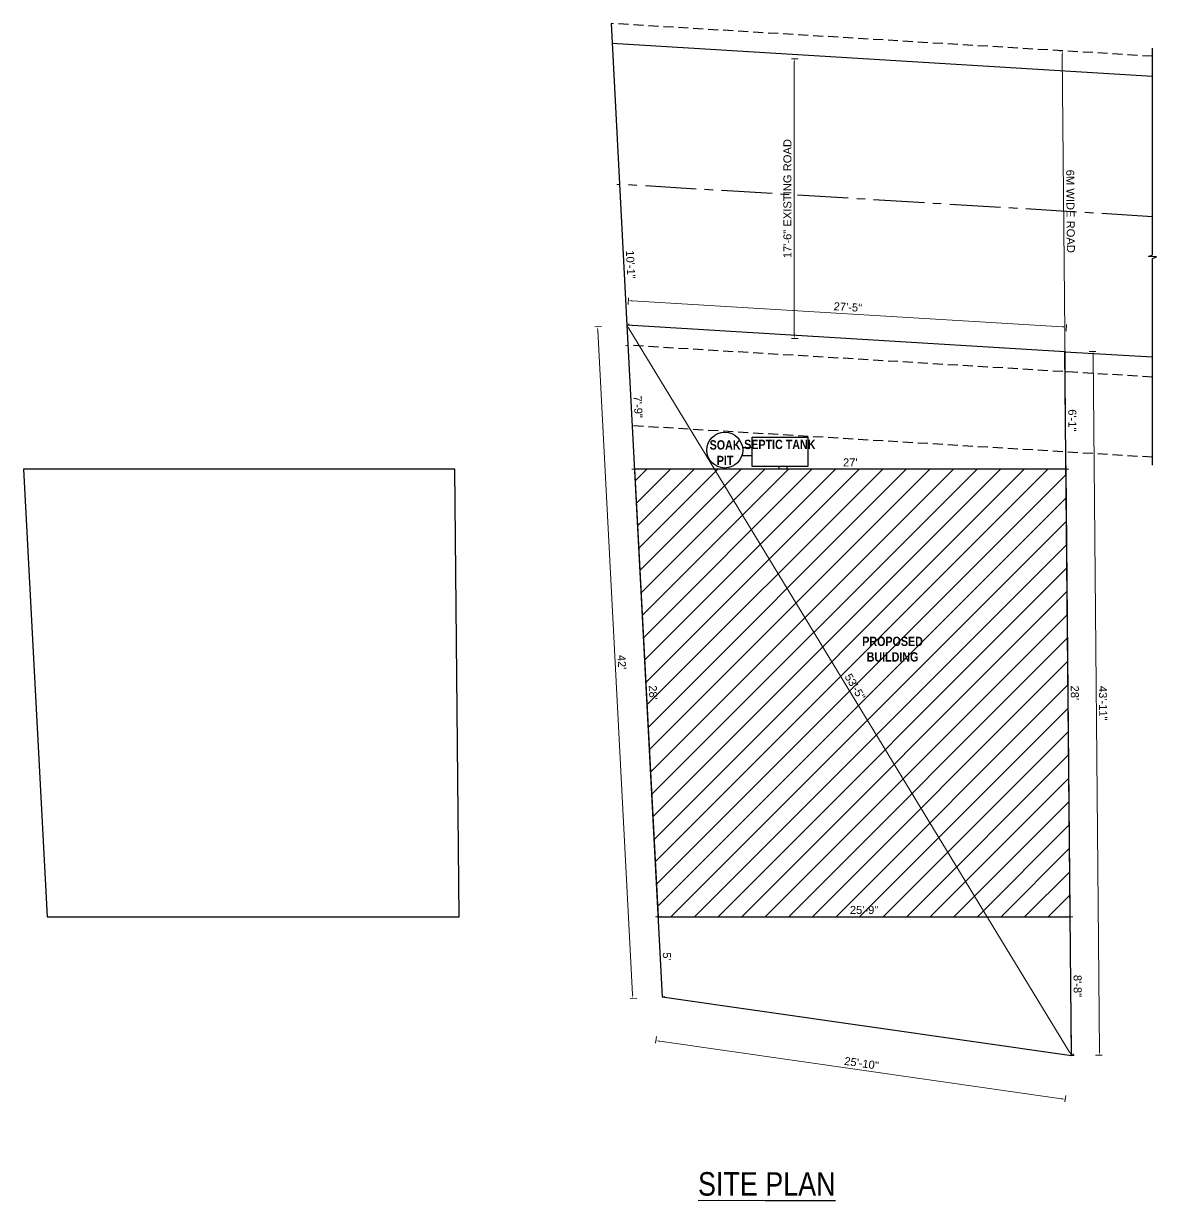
# Model space of a CAD drawing. Header units: inches. Extents: x 380359 to 404964, y -48881 to -44155.
# Drawn here: x 394099 to 394948, y -46191 to -45309 of the extents above; entities that cross this region are included whole.
import ezdxf

# ---------------------------------------------------------------- set-up
doc = ezdxf.new("R2010")
doc.units = ezdxf.units.IN
doc.header["$LTSCALE"] = 2
doc.header["$MEASUREMENT"] = 0
doc.header["$PDMODE"] = 34
doc.linetypes.add('CENTER2', pattern=[28.575, 19.05, -3.175, 3.175, -3.175])
doc.linetypes.add('DASHED2', pattern=[0.375, 0.25, -0.125])
doc.layers.get('0').update_dxf_attribs({"linetype": 'CONTINUOUS'})
doc.layers.get('DEFPOINTS').update_dxf_attribs({"color": 141, "linetype": 'CONTINUOUS'})
for name, color, linetype, lineweight in [('door', 20, 'CONTINUOUS', 35), ('steps', 253, 'CONTINUOUS', 20), ('WALL - A', 1, 'CONTINUOUS', 40)]:
    doc.layers.add(name, color=color, linetype=linetype, lineweight=lineweight)
doc.layers.add('plan wall', color=7, linetype='CONTINUOUS')
doc.styles.add('Lettring Text', font='arial.ttf')
doc.styles.get("Standard").update_dxf_attribs({"font": 'ARIALN.TTF'})
doc.dimstyles.new('Copy of Standard', dxfattribs={"dimtxt": 6, "dimasz": 2.875, "dimexe": 2, "dimexo": 4, "dimgap": 2, "dimtad": 1, "dimdec": 0, "dimrnd": 1, "dimzin": 0, "dimdsep": 46, "dimlunit": 4, "dimtxsty": 'Lettring Text', "dimcen": 0.1, "dimclrd": 7, "dimclre": 7, "dimclrt": 7, "dimazin": 0, "dimtfac": 0.645, "dimtdec": 0, "dimtmove": 1, "dimatfit": 0, "dimfxl": 3, "dimfxlon": 1, "dimtfillclr": 256, "dimtolj": 1, "dimtzin": 0, "dimlwd": -1, "dimlwe": -1, "dimarcsym": 2})

# ---------------------------------------------------------------- blocks, each defined once
blk = doc.blocks.new('*D519')
at = {"layer": 'DEFPOINTS', "color": 0, "ltscale": 0.5, "transparency": 16777216}
for p in [(394551.11, -45535.38), (394551.11, -45535.38), (394884.4, -46082.7)]:
    blk.add_point(p, dxfattribs=at)
at = {"layer": 'steps', "color": 7, "ltscale": 0.5, "transparency": 16777216}
for p, q in [((394551.11, -45535.38), (394552.82, -45534.34)), ((394882.9, -46080.24), (394552.61, -45537.84)), ((394884.4, -46082.7), (394886.11, -46081.65))]:
    blk.add_line(p, q, dxfattribs=at)
for points in [[(394553.02, -45537.59), (394552.2, -45538.09), (394551.11, -45535.38)], [(394883.31, -46079.99), (394882.49, -46080.49), (394884.4, -46082.7)]]:
    blk.add_solid(points, dxfattribs=at)
at = {"layer": 'steps', "color": 7, "ltscale": 0.5, "transparency": 16777216, "insert": (394722.08, -45806.41), "char_height": 6, "attachment_point": 5, "rotation": 301.33932, "style": 'Lettring Text'}
blk.add_mtext('\\A1;53\'-5"', dxfattribs=at)
blk = doc.blocks.new('*D520')
at = {"layer": 'DEFPOINTS', "color": 0, "ltscale": 0.5, "transparency": 16777216}
for p in [(394577.56, -46038.69), (394884.4, -46082.7), (394879.67, -46115.65)]:
    blk.add_point(p, dxfattribs=at)
at = {"layer": 'steps', "color": 7, "ltscale": 0.5, "transparency": 16777216}
for p, q in [((394573.26, -46068.67), (394572.55, -46073.62)), ((394575.68, -46072.05), (394876.83, -46115.24)), ((394880.1, -46112.68), (394879.39, -46117.63))]:
    blk.add_line(p, q, dxfattribs=at)
for points in [[(394575.75, -46071.57), (394575.61, -46072.52), (394572.84, -46071.64)], [(394876.89, -46114.76), (394876.76, -46115.71), (394879.67, -46115.65)]]:
    blk.add_solid(points, dxfattribs=at)
at = {"layer": 'steps', "color": 7, "ltscale": 0.5, "transparency": 16777216, "insert": (394726.97, -46088.63), "char_height": 6, "attachment_point": 5, "rotation": 351.83865, "style": 'Lettring Text'}
blk.add_mtext('\\A1;25\'-10"', dxfattribs=at)
blk = doc.blocks.new('*D521')
at = {"layer": 'DEFPOINTS', "color": 0, "ltscale": 0.5, "transparency": 16777216}
for p in [(394551.11, -45535.38), (394555.49, -46039.85), (394577.56, -46038.69)]:
    blk.add_point(p, dxfattribs=at)
at = {"layer": 'steps', "color": 7, "ltscale": 0.5, "transparency": 16777216}
for p, q in [((394532.04, -45536.39), (394527.04, -45536.65)), ((394529.19, -45539.42), (394555.34, -46036.98)), ((394558.48, -46039.69), (394553.49, -46039.96))]:
    blk.add_line(p, q, dxfattribs=at)
for points in [[(394529.67, -45539.39), (394528.71, -45539.44), (394529.04, -45536.54)], [(394555.81, -46036.95), (394554.86, -46037), (394555.49, -46039.85)]]:
    blk.add_solid(points, dxfattribs=at)
at = {"layer": 'steps', "color": 7, "ltscale": 0.5, "transparency": 16777216, "insert": (394547.27, -45787.93), "char_height": 6, "attachment_point": 5, "rotation": 273.00802, "style": 'Lettring Text'}
blk.add_mtext("\\A1;42'", dxfattribs=at)
blk = doc.blocks.new('*D522')
at = {"layer": 'DEFPOINTS', "color": 0, "ltscale": 0.5, "transparency": 16777216}
for p in [(394879.51, -45555.24), (394900.55, -45555.04), (394884.4, -46082.7)]:
    blk.add_point(p, dxfattribs=at)
at = {"layer": 'steps', "color": 7, "ltscale": 0.5, "transparency": 16777216}
for p, q in [((394897.55, -45555.07), (394902.55, -45555.03)), ((394905.41, -46079.63), (394900.58, -45557.92)), ((394902.44, -46082.53), (394907.44, -46082.48))]:
    blk.add_line(p, q, dxfattribs=at)
for points in [[(394901.06, -45557.92), (394900.1, -45557.92), (394900.55, -45555.04)], [(394905.89, -46079.62), (394904.93, -46079.63), (394905.44, -46082.5)]]:
    blk.add_solid(points, dxfattribs=at)
at = {"layer": 'steps', "color": 7, "ltscale": 0.5, "transparency": 16777216, "insert": (394908.06, -45818.73), "char_height": 6, "attachment_point": 5, "rotation": 270.53052, "style": 'Lettring Text'}
blk.add_mtext('\\A1;43\'-11"', dxfattribs=at)
blk = doc.blocks.new('*D523')
at = {"layer": 'DEFPOINTS', "color": 0, "ltscale": 0.5, "transparency": 16777216}
for p in [(394552.23, -45516.91), (394551.11, -45535.38), (394879.51, -45555.24)]:
    blk.add_point(p, dxfattribs=at)
at = {"layer": 'steps', "color": 7, "ltscale": 0.5, "transparency": 16777216}
for p, q in [((394552.05, -45519.91), (394552.35, -45514.92)), ((394877.76, -45536.6), (394555.1, -45517.09)), ((394880.45, -45539.76), (394880.75, -45534.77))]:
    blk.add_line(p, q, dxfattribs=at)
for points in [[(394555.13, -45516.61), (394555.07, -45517.57), (394552.23, -45516.91)], [(394877.79, -45536.12), (394877.73, -45537.07), (394880.63, -45536.77)]]:
    blk.add_solid(points, dxfattribs=at)
at = {"layer": 'steps', "color": 7, "ltscale": 0.5, "transparency": 16777216, "insert": (394716.74, -45521.79), "char_height": 6, "attachment_point": 5, "rotation": 356.54016, "style": 'Lettring Text'}
blk.add_mtext('\\A1;27\'-5"', dxfattribs=at)
blk = doc.blocks.new('*D524')
at = {"layer": 'DEFPOINTS', "color": 0, "ltscale": 0.5, "transparency": 16777216}
for p in [(394556.78, -45643.24), (394556.78, -45643.24), (394880.31, -45643.24)]:
    blk.add_point(p, dxfattribs=at)
at = {"layer": 'steps', "color": 7, "ltscale": 0.5, "transparency": 16777216}
for p, q in [((394556.78, -45643.24), (394556.78, -45641.24)), ((394877.44, -45643.24), (394559.66, -45643.24)), ((394880.31, -45643.24), (394880.31, -45641.24))]:
    blk.add_line(p, q, dxfattribs=at)
for points in [[(394559.66, -45642.76), (394559.66, -45643.72), (394556.78, -45643.24)], [(394877.44, -45642.76), (394877.44, -45643.72), (394880.31, -45643.24)]]:
    blk.add_solid(points, dxfattribs=at)
at = {"layer": 'steps', "color": 7, "ltscale": 0.5, "transparency": 16777216, "insert": (394718.55, -45638.22), "char_height": 6, "attachment_point": 5, "style": 'Lettring Text'}
blk.add_mtext("\\A1;27'", dxfattribs=at)
blk = doc.blocks.new('*D525')
at = {"layer": 'DEFPOINTS', "color": 0, "ltscale": 0.5, "transparency": 16777216}
for p in [(394574.44, -45978.77), (394883.35, -45978.77), (394883.35, -45978.77)]:
    blk.add_point(p, dxfattribs=at)
at = {"layer": 'steps', "color": 7, "ltscale": 0.5, "transparency": 16777216}
for p, q in [((394574.44, -45978.77), (394574.44, -45976.77)), ((394577.31, -45978.77), (394880.47, -45978.77)), ((394883.35, -45978.77), (394883.35, -45976.77))]:
    blk.add_line(p, q, dxfattribs=at)
for points in [[(394577.31, -45978.29), (394577.31, -45979.25), (394574.44, -45978.77)], [(394880.47, -45978.29), (394880.47, -45979.25), (394883.35, -45978.77)]]:
    blk.add_solid(points, dxfattribs=at)
at = {"layer": 'steps', "color": 7, "ltscale": 0.5, "transparency": 16777216, "insert": (394728.89, -45973.71), "char_height": 6, "attachment_point": 5, "style": 'Lettring Text'}
blk.add_mtext('\\A1;25\'-9"', dxfattribs=at)
blk = doc.blocks.new('*D527')
at = {"layer": 'DEFPOINTS', "color": 0, "ltscale": 0.5, "transparency": 16777216}
for p in [(394556.78, -45643.24), (394574.41, -45978.77), (394574.41, -45978.77)]:
    blk.add_point(p, dxfattribs=at)
at = {"layer": 'steps', "color": 7, "ltscale": 0.5, "transparency": 16777216}
for p, q in [((394556.78, -45643.24), (394554.78, -45643.34)), ((394556.93, -45646.11), (394574.26, -45975.9)), ((394574.41, -45978.77), (394572.42, -45978.88))]:
    blk.add_line(p, q, dxfattribs=at)
for points in [[(394557.41, -45646.08), (394556.45, -45646.13), (394556.78, -45643.24)], [(394574.74, -45975.88), (394573.78, -45975.93), (394574.41, -45978.77)]]:
    blk.add_solid(points, dxfattribs=at)
at = {"layer": 'steps', "color": 7, "ltscale": 0.5, "transparency": 16777216, "insert": (394570.65, -45810.74), "char_height": 6, "attachment_point": 5, "rotation": 273.00802, "style": 'Lettring Text'}
blk.add_mtext("\\A1;28'", dxfattribs=at)
blk = doc.blocks.new('*D528')
at = {"layer": 'DEFPOINTS', "color": 0, "ltscale": 0.5, "transparency": 16777216}
for p in [(394880.31, -45643.24), (394880.31, -45643.24), (394883.35, -45978.77)]:
    blk.add_point(p, dxfattribs=at)
at = {"layer": 'steps', "color": 7, "ltscale": 0.5, "transparency": 16777216}
for p, q in [((394880.31, -45643.24), (394882.31, -45643.22)), ((394883.32, -45975.9), (394880.34, -45646.11)), ((394883.35, -45978.77), (394885.34, -45978.75))]:
    blk.add_line(p, q, dxfattribs=at)
for points in [[(394880.82, -45646.11), (394879.86, -45646.12), (394880.31, -45643.24)], [(394883.8, -45975.89), (394882.84, -45975.9), (394883.35, -45978.77)]]:
    blk.add_solid(points, dxfattribs=at)
at = {"layer": 'steps', "color": 7, "ltscale": 0.5, "transparency": 16777216, "insert": (394886.89, -45810.96), "char_height": 6, "attachment_point": 5, "rotation": 270.51822, "style": 'Lettring Text'}
blk.add_mtext("\\A1;28'", dxfattribs=at)
blk = doc.blocks.new('*D529')
at = {"layer": 'DEFPOINTS', "color": 0, "ltscale": 0.5, "transparency": 16777216}
for p in [(394879.65, -45570.28), (394879.65, -45570.28), (394880.31, -45643.24)]:
    blk.add_point(p, dxfattribs=at)
at = {"layer": 'steps', "color": 7, "ltscale": 0.5, "transparency": 16777216}
for p, q in [((394879.65, -45570.28), (394881.65, -45570.26)), ((394880.28, -45640.36), (394879.68, -45573.15)), ((394880.31, -45643.24), (394882.31, -45643.22))]:
    blk.add_line(p, q, dxfattribs=at)
for points in [[(394880.16, -45573.15), (394879.2, -45573.15), (394879.65, -45570.28)], [(394880.76, -45640.36), (394879.81, -45640.37), (394880.31, -45643.24)]]:
    blk.add_solid(points, dxfattribs=at)
at = {"layer": 'steps', "color": 7, "ltscale": 0.5, "transparency": 16777216, "insert": (394885.04, -45606.71), "char_height": 6, "attachment_point": 5, "rotation": 270.51822, "style": 'Lettring Text'}
blk.add_mtext('\\A1;6\'-1"', dxfattribs=at)
blk = doc.blocks.new('*D530')
at = {"layer": 'DEFPOINTS', "color": 0, "ltscale": 0.5, "transparency": 16777216}
for p in [(394877.48, -45329.82), (394879.13, -45329.81), (394879.65, -45570.28)]:
    blk.add_point(p, dxfattribs=at)
at = {"layer": 'steps', "color": 7, "ltscale": 0.5, "transparency": 16777216}
for p, q in [((394877.48, -45329.82), (394875.48, -45329.84)), ((394879.62, -45567.4), (394877.5, -45332.7)), ((394879.65, -45570.28), (394881.65, -45570.26))]:
    blk.add_line(p, q, dxfattribs=at)
for points in [[(394877.98, -45332.69), (394877.02, -45332.7), (394877.48, -45329.82)], [(394880.1, -45567.4), (394879.15, -45567.4), (394879.65, -45570.28)]]:
    blk.add_solid(points, dxfattribs=at)
at = {"layer": 'steps', "color": 7, "ltscale": 0.5, "transparency": 16777216, "insert": (394883.67, -45450), "char_height": 6, "attachment_point": 5, "rotation": 270.51822, "style": 'Lettring Text'}
blk.add_mtext('\\A1;6M WIDE ROAD', dxfattribs=at)
blk = doc.blocks.new('*D531')
at = {"layer": 'DEFPOINTS', "color": 0, "ltscale": 0.5, "transparency": 16777216}
for p in [(394883.35, -45978.77), (394884.4, -46082.7), (394884.4, -46082.7)]:
    blk.add_point(p, dxfattribs=at)
at = {"layer": 'steps', "color": 7, "ltscale": 0.5, "transparency": 16777216}
for p, q in [((394883.46, -45978.77), (394885.46, -45978.75)), ((394883.48, -45981.65), (394884.37, -46079.82)), ((394884.4, -46082.7), (394886.4, -46082.68))]:
    blk.add_line(p, q, dxfattribs=at)
for points in [[(394883.96, -45981.64), (394883.01, -45981.65), (394883.46, -45978.77)], [(394884.85, -46079.82), (394883.89, -46079.82), (394884.4, -46082.7)]]:
    blk.add_solid(points, dxfattribs=at)
at = {"layer": 'steps', "color": 7, "ltscale": 0.5, "transparency": 16777216, "insert": (394888.99, -46030.69), "char_height": 6, "attachment_point": 5, "rotation": 270.51822, "style": 'Lettring Text'}
blk.add_mtext('\\A1;8\'-8"', dxfattribs=at)
blk = doc.blocks.new('*D532')
at = {"layer": 'DEFPOINTS', "color": 0, "ltscale": 0.5, "transparency": 16777216}
for p in [(394574.41, -45978.77), (394577.56, -46038.69), (394577.56, -46038.69)]:
    blk.add_point(p, dxfattribs=at)
at = {"layer": 'steps', "color": 7, "ltscale": 0.5, "transparency": 16777216}
for p, q in [((394574.41, -45978.77), (394572.42, -45978.88)), ((394574.56, -45981.64), (394577.41, -46035.82)), ((394577.56, -46038.69), (394579.56, -46038.59))]:
    blk.add_line(p, q, dxfattribs=at)
for points in [[(394575.04, -45981.62), (394574.09, -45981.67), (394574.41, -45978.77)], [(394577.89, -46035.79), (394576.93, -46035.84), (394577.56, -46038.69)]]:
    blk.add_solid(points, dxfattribs=at)
at = {"layer": 'steps', "color": 7, "ltscale": 0.5, "transparency": 16777216, "insert": (394581.03, -46008.47), "char_height": 6, "attachment_point": 5, "rotation": 273.00802, "style": 'Lettring Text'}
blk.add_mtext("\\A1;5'", dxfattribs=at)
blk = doc.blocks.new('*D533')
at = {"layer": 'DEFPOINTS', "color": 0, "ltscale": 0.5, "transparency": 16777216}
for p in [(394551.91, -45550.46), (394551.91, -45550.46), (394556.78, -45643.24)]:
    blk.add_point(p, dxfattribs=at)
at = {"layer": 'steps', "color": 7, "ltscale": 0.5, "transparency": 16777216}
for p, q in [((394551.91, -45550.46), (394549.91, -45550.57)), ((394556.63, -45640.37), (394552.06, -45553.33)), ((394556.78, -45643.24), (394554.78, -45643.34))]:
    blk.add_line(p, q, dxfattribs=at)
for points in [[(394552.54, -45553.31), (394551.58, -45553.36), (394551.91, -45550.46)], [(394557.11, -45640.34), (394556.15, -45640.39), (394556.78, -45643.24)]]:
    blk.add_solid(points, dxfattribs=at)
at = {"layer": 'steps', "color": 7, "ltscale": 0.5, "transparency": 16777216, "insert": (394559.4, -45596.58), "char_height": 6, "attachment_point": 5, "rotation": 273.00802, "style": 'Lettring Text'}
blk.add_mtext('\\A1;7\'-9"', dxfattribs=at)
blk = doc.blocks.new('*D534')
at = {"layer": 'DEFPOINTS', "color": 0, "ltscale": 0.5, "transparency": 16777216}
for p in [(394545.57, -45429.86), (394545.57, -45429.86), (394551.91, -45550.46)]:
    blk.add_point(p, dxfattribs=at)
at = {"layer": 'steps', "color": 7, "ltscale": 0.5, "transparency": 16777216}
for p, q in [((394545.57, -45429.86), (394543.57, -45429.96)), ((394551.76, -45547.59), (394545.72, -45432.73)), ((394551.91, -45550.46), (394549.91, -45550.57))]:
    blk.add_line(p, q, dxfattribs=at)
for points in [[(394546.2, -45432.7), (394545.24, -45432.75), (394545.57, -45429.86)], [(394552.23, -45547.56), (394551.28, -45547.61), (394551.91, -45550.46)]]:
    blk.add_solid(points, dxfattribs=at)
at = {"layer": 'steps', "color": 7, "ltscale": 0.5, "transparency": 16777216, "insert": (394553.79, -45489.89), "char_height": 6, "attachment_point": 5, "rotation": 273.00802, "style": 'Lettring Text'}
blk.add_mtext('\\A1;10\'-1"', dxfattribs=at)
blk = doc.blocks.new('*D535')
at = {"layer": 'DEFPOINTS', "color": 0, "ltscale": 0.5, "transparency": 16777216}
for p in [(394676.53, -45335.7), (394727.99, -45335.7), (394715.31, -45545.31)]:
    blk.add_point(p, dxfattribs=at)
at = {"layer": 'steps', "color": 7, "ltscale": 0.5, "transparency": 16777216}
for p, q in [((394679.53, -45335.7), (394674.53, -45335.7)), ((394676.53, -45542.44), (394676.53, -45338.57)), ((394679.53, -45545.31), (394674.53, -45545.31))]:
    blk.add_line(p, q, dxfattribs=at)
for points in [[(394676.05, -45338.57), (394677.01, -45338.57), (394676.53, -45335.7)], [(394676.05, -45542.44), (394677.01, -45542.44), (394676.53, -45545.31)]]:
    blk.add_solid(points, dxfattribs=at)
at = {"layer": 'steps', "color": 7, "ltscale": 0.5, "transparency": 16777216, "insert": (394671.42, -45440.5), "char_height": 6, "attachment_point": 5, "rotation": 90, "style": 'Lettring Text'}
blk.add_mtext('\\A1;17\'-6" EXISTING ROAD', dxfattribs=at)

msp = doc.modelspace()

# ---------------------------------------------------------------- hatches: boundary and pattern name
at = {"layer": 'door', "ltscale": 0.5}
h = msp.add_hatch(dxfattribs=at)
h.set_pattern_fill('ANSI31', color=256, scale=100)
h.paths.add_polyline_path([(394880.31, -45643.24), (394556.78, -45643.24), (394574.41, -45978.77), (394574.44, -45978.77), (394883.35, -45978.77)])
h.paths.add_polyline_path([(394710.45, -45799.26), (394723.11, -45820.06), (394733.67, -45813.63), (394721.01, -45792.83)], flags=24)
h.paths.add_polyline_path([(394716.79, -45979.93), (394741.14, -45979.93), (394741.14, -45967.57), (394716.79, -45967.57)], flags=9)
h.paths.add_polyline_path([(394564.08, -45804.19), (394564.81, -45818.09), (394577.15, -45817.44), (394576.42, -45803.54)], flags=25)
h.paths.add_polyline_path([(394724.31, -45791.11), (394776.23, -45791.11), (394776.23, -45765.09), (394724.31, -45765.09)], flags=24)

# ---------------------------------------------------------------- linework, layer by layer
at = {"ltscale": 0.5}
for p, q in [((394539.23, -45309.26), (394551.11, -45535.38)), ((394945.22, -45348.83), (394540.02, -45324.33)), ((394879.51, -45555.24), (394551.11, -45535.38)), ((394551.11, -45535.38), (394577.56, -46038.69)), ((394884.4, -46082.7), (394879.51, -45555.24)), ((394879.51, -45555.24), (394945.22, -45559.21)), ((394644.92, -45633.35), (394637.15, -45633.35)), ((394644.92, -45627.35), (394637.78, -45627.35)), ((394665.16, -45643.24), (394665.16, -45641.31)), ((394671.16, -45643.24), (394671.16, -45641.31)), ((394577.56, -46038.69), (394884.4, -46082.7))]:
    msp.add_line(p, q, dxfattribs=at)
at = {"linetype": 'Continuous', "ltscale": 0.5}
msp.add_lwpolyline([(394945.22, -45640.35), (394945.22, -45485.28), (394948.13, -45484.2), (394942.12, -45483.95), (394945.22, -45482.74), (394945.22, -45327.8)], dxfattribs=at)
at = {"ltscale": 0.5}
for points in [[(394644.92, -45619.39), (394686.74, -45619.39), (394686.74, -45641.31), (394644.92, -45641.31)], [(394422.14, -45643.24), (394098.62, -45643.24), (394116.25, -45978.77), (394116.27, -45978.77), (394425.18, -45978.77)], [(394880.31, -45643.24), (394556.78, -45643.24), (394574.41, -45978.77), (394574.44, -45978.77), (394883.35, -45978.77)]]:
    msp.add_lwpolyline(points, close=True, dxfattribs=at)
msp.add_circle((394624.42, -45628.97), 13.46, dxfattribs=at)
at = {"layer": 'WALL - A', "linetype": 'DASHED2', "lineweight": -3, "ltscale": 15}
for p, q in [((394945.22, -45333.8), (394539.23, -45309.26)), ((394945.22, -45574.24), (394551.91, -45550.46)), ((394945.22, -45634.35), (394555.07, -45610.76))]:
    msp.add_line(p, q, dxfattribs=at)
at = {"layer": 'WALL - A', "linetype": 'CENTER2', "lineweight": -3}
msp.add_line((394945.22, -45454.02), (394545.57, -45429.86), dxfattribs=at)

# ---------------------------------------------------------------- texts
at = {"layer": 'plan wall', "ltscale": 3, "insert": (394604.36, -46188.07), "char_height": 17.6118, "attachment_point": 7, "rotation": 359.9411}
msp.add_mtext('{\\LSITE PLAN}', dxfattribs=at)
at = {"layer": 'steps', "color": 7, "ltscale": 0.3, "char_height": 7, "attachment_point": 2}
for s, insert, width in [('{\\fTechnic|b1|i0|c2|p2;SOAK PIT}', (394624.67, -45621.61), 35.4082), ('{\\fTechnic|b1|i0|c2|p2;SEPTIC TANK}', (394665.69, -45621.22), 55.268), ('{\\fTechnic|b1|i0|c2|p2;PROPOSED BUILDING}', (394750.23, -45768.86), 55.268)]:
    msp.add_mtext(s, dxfattribs=dict(at, insert=insert, width=width))

# ---------------------------------------------------------------- dimensions: what is measured, and where the dimension line sits
at = {"layer": 'steps', "ltscale": 0.5}
for base, p1, p2, angle, text, picture, middle in [((394676.53, -45335.7), (394715.31, -45545.31), (394727.99, -45335.7), 90, '17\'-6" EXISTING ROAD', '*D535', (394671.42, -45440.5)), ((394877.48, -45329.82), (394879.65, -45570.28), (394879.13, -45329.81), 270.51822, '6M WIDE ROAD', '*D530', (394883.67, -45450))]:
    dim = msp.add_linear_dim(base=base, p1=p1, p2=p2, angle=angle, text=text, dimstyle='Copy of Standard', dxfattribs=at)
    dim.commit()
    dim.dimension.update_dxf_attribs({"geometry": picture, "text_midpoint": middle})
for base, p1, p2, angle, picture, middle in [((394545.57, -45429.86), (394551.91, -45550.46), (394545.57, -45429.86), 93.00802, '*D534', (394553.79, -45489.89)), ((394551.91, -45550.46), (394556.78, -45643.24), (394551.91, -45550.46), 93.00802, '*D533', (394559.4, -45596.58)), ((394879.65, -45570.28), (394880.31, -45643.24), (394879.65, -45570.28), 270.51822, '*D529', (394885.04, -45606.71)), ((394577.56, -46038.69), (394574.41, -45978.77), (394577.56, -46038.69), 93.00802, '*D532', (394581.03, -46008.47)), ((394884.4, -46082.7), (394883.35, -45978.77), (394884.4, -46082.7), 270.51822, '*D531', (394888.99, -46030.69))]:
    dim = msp.add_linear_dim(base=base, p1=p1, p2=p2, angle=angle, dimstyle='Copy of Standard', dxfattribs=at)
    dim.commit()
    dim.dimension.update_dxf_attribs({"geometry": picture, "text_midpoint": middle})
for p1, p2, distance, picture, middle in [((394879.51, -45555.24), (394551.11, -45535.38), -18.5, '*D523', (394716.74, -45521.79)), ((394551.11, -45535.38), (394577.56, -46038.69), -22.1, '*D521', (394547.27, -45787.93)), ((394884.4, -46082.7), (394551.11, -45535.38), 0, '*D519', (394722.08, -45806.41)), ((394884.4, -46082.7), (394879.51, -45555.24), -21.04, '*D522', (394908.06, -45818.73)), ((394556.78, -45643.24), (394574.41, -45978.77), 0, '*D527', (394570.65, -45810.74)), ((394883.35, -45978.77), (394880.31, -45643.24), 0, '*D528', (394886.89, -45810.96)), ((394577.56, -46038.69), (394884.4, -46082.7), -33.29, '*D520', (394726.97, -46088.63))]:
    dim = msp.add_aligned_dim(p1=p1, p2=p2, distance=distance, dimstyle='Copy of Standard', dxfattribs=at)
    dim.commit()
    dim.dimension.update_dxf_attribs({"geometry": picture, "text_midpoint": middle})
for base, p1, p2, picture, middle in [((394556.78, -45643.24), (394880.31, -45643.24), (394556.78, -45643.24), '*D524', (394718.55, -45638.22)), ((394883.35, -45978.77), (394574.44, -45978.77), (394883.35, -45978.77), '*D525', (394728.89, -45973.71))]:
    dim = msp.add_linear_dim(base=base, p1=p1, p2=p2, dimstyle='Copy of Standard', dxfattribs=at)
    dim.commit()
    dim.dimension.update_dxf_attribs({"geometry": picture, "text_midpoint": middle})

doc.saveas('drawing.dxf')
